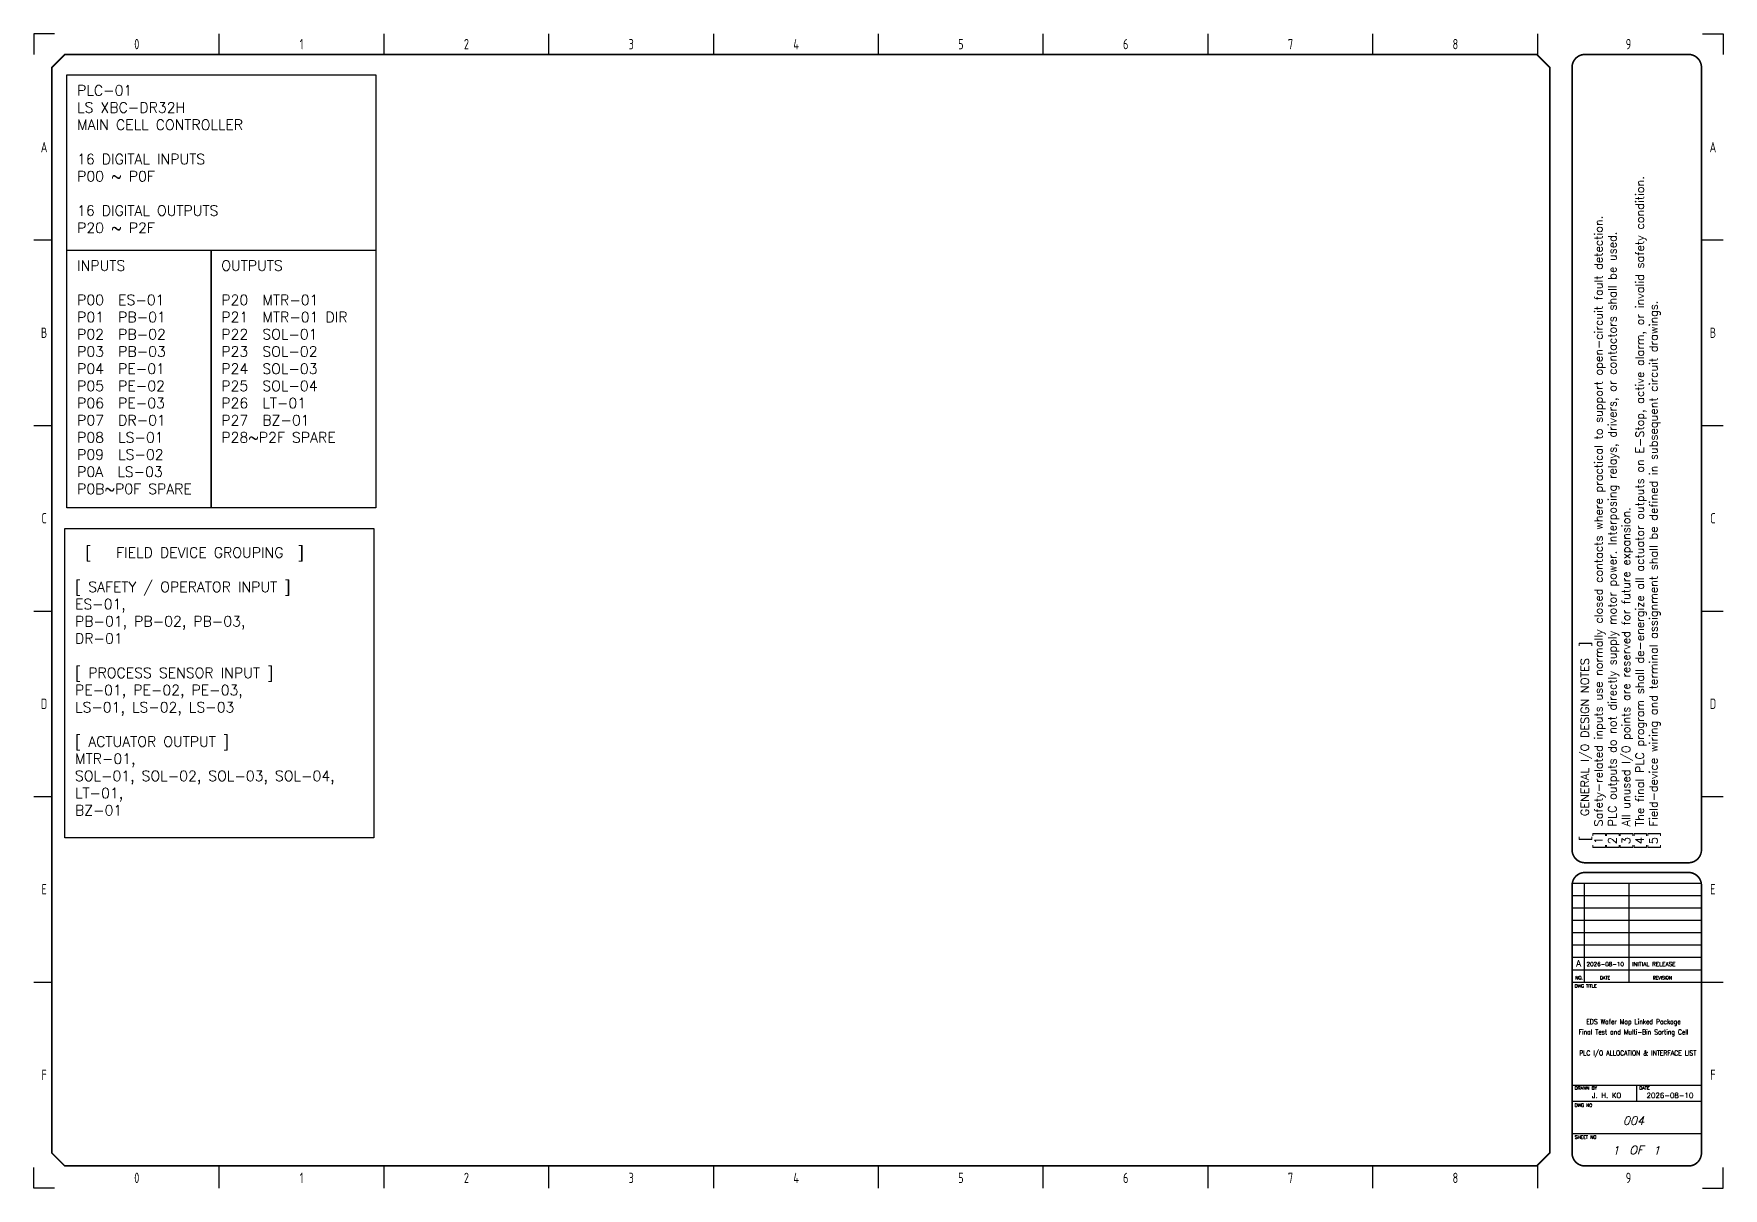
# Model space of a CAD drawing. Extents: x 5 to 415, y 5 to 285.
import ezdxf
from ezdxf.enums import TextEntityAlignment as Align

# ---------------------------------------------------------------- set-up
doc = ezdxf.new("R2010")
doc.units = 0
doc.header["$LTSCALE"] = 10
for name, color, linetype in [('PLC_BLOCK', 4, 'Continuous'), ('SYMS', 7, 'Continuous'), ('TEXT_TITLE', 7, 'Continuous'), ('TITLE', 7, 'Continuous'), ('Title blocks', 7, 'Continuous')]:
    doc.layers.add(name, color=color, linetype=linetype)
doc.styles.add('ISO8', font='ISO8.shx', dxfattribs={"width": 0.8})
doc.styles.add('ITALIC', font='ITALIC')
doc.styles.add('ROMANS', font='romans')

# ---------------------------------------------------------------- blocks, each defined once
blk = doc.blocks.new('Title_blocks_A3')
at = {"layer": 'TITLE'}
for p, q in [((372.89, 276.86), (372.89, 259.33)), ((378.33, 79), (409.73, 79)), ((381.28, 79), (381.28, 55)), ((392.12, 79), (392.12, 55)), ((378.33, 76), (409.73, 76)), ((378.32, 73), (409.73, 73)), ((378.32, 70), (409.73, 70)), ((378.32, 67), (409.73, 67)), ((378.32, 64), (409.73, 64)), ((378.32, 61), (409.72, 61)), ((378.32, 58), (409.72, 58)), ((378.32, 55), (409.72, 55)), ((372.89, 13.53), (372.89, 37.81)), ((378.32, 30.02), (409.72, 30.02)), ((394.02, 26.1), (394.02, 30.02)), ((378.32, 26.1), (409.72, 26.1)), ((378.32, 18.24), (409.72, 18.24))]:
    blk.add_line(p, q, dxfattribs=at)
at = {"layer": 'TITLE', "const_width": 0.392}
blk.add_lwpolyline([(372.89, 13.53), (372.89, 276.86), (369.75, 280), (12.53, 280), (9.39, 276.86), (9.39, 13.53), (12.53, 10.39), (369.75, 10.39)], close=True, dxfattribs=at)
for points in [[(381.46, 280, 0.414214), (378.32, 276.86, 0.414214)], [(409.72, 276.86, 0.414214), (406.58, 280, 0.414214)], [(378.32, 87.08, 0.414214), (381.46, 83.94, 0.414214)], [(406.58, 83.94, 0.414214), (409.72, 87.08, 0.414214)], [(381.46, 81.58, 0.414214), (378.32, 78.44, 0.414214)], [(409.72, 78.44, 0.414214), (406.58, 81.58, 0.414214)], [(378.32, 13.53, 0.414214), (381.46, 10.39, 0.414214)], [(406.58, 10.39, 0.414214), (409.72, 13.53, 0.414214)]]:
    blk.add_lwpolyline(points, format="xyb", dxfattribs=at)
for points in [[(406.58, 280), (381.46, 280)], [(378.32, 276.86), (378.32, 252.5)], [(409.72, 276.86), (409.72, 252.5)], [(378.32, 254.09), (378.32, 167.5)], [(409.72, 254.09), (409.72, 167.5)], [(381.46, 83.94), (406.58, 83.94)], [(378.32, 78.44), (378.32, 13.53)], [(381.46, 81.58), (406.58, 81.58)], [(409.72, 78.44), (409.72, 13.53)], [(381.46, 10.39), (406.58, 10.39)]]:
    blk.add_lwpolyline(points, dxfattribs=at)
at = {"layer": 'TITLE', "color": 7, "const_width": 0.392}
for points in [[(378.32, 169.44), (378.32, 87.08)], [(409.72, 169.44), (409.72, 87.08)]]:
    blk.add_lwpolyline(points, dxfattribs=at)
at = {"layer": 'Title blocks', "color": 7}
for p, q in [((50, 280), (50, 285)), ((90, 280), (90, 285)), ((130, 280), (130, 285)), ((170, 280), (170, 285)), ((250, 280), (250, 285)), ((290, 280), (290, 285)), ((330, 280), (330, 285)), ((370, 280), (370, 285)), ((5, 235), (9.39, 235)), ((410, 235), (415, 235)), ((5, 190), (9.39, 190)), ((410, 190), (415, 190)), ((5, 100), (9.39, 100)), ((410, 100), (415, 100)), ((5, 55), (9.39, 55)), ((410, 55), (415, 55)), ((50, 5), (50, 10.39)), ((90, 5), (90, 10.39)), ((130, 5), (130, 10.39)), ((170, 5), (170, 10.39)), ((250, 5), (250, 10.39)), ((290, 5), (290, 10.39)), ((330, 5), (330, 10.39)), ((370, 5), (370, 10.64))]:
    blk.add_line(p, q, dxfattribs=at)
at = {"layer": 'Title blocks', "color": 2}
for p, q in [((210, 280), (210, 285)), ((5, 145), (9.39, 145)), ((410, 145), (415, 145)), ((210, 5), (210, 10.39))]:
    blk.add_line(p, q, dxfattribs=at)
at = {"layer": 'Title blocks'}
for points in [[(10, 285), (5, 285), (5, 280)], [(410, 285), (415, 285), (415, 280)], [(10, 5), (5, 5), (5, 10)], [(410, 5), (415, 5), (415, 10)]]:
    blk.add_lwpolyline(points, dxfattribs=at)
at = {"layer": 'TITLE', "color": 1, "style": 'ROMANS'}
for s, p in [('DWG TITLE', (378.97, 53.64)), ('DRAWN BY', (378.97, 28.91)), ('DATE', (394.67, 28.91)), ('DWG NO', (378.97, 24.72)), ('SHEET NO', (378.97, 17))]:
    blk.add_text(s, height=0.785, dxfattribs=at).set_placement(p)
at = {"layer": 'TITLE', "color": 1}
for s, height, style, p in [('NO.', 0.785, 'ROMANS', (380.02, 56.04)), ('DATE', 0.785, 'ROMANS', (386.32, 56.04)), ('REVISION', 0.785, 'ROMANS', (400.23, 56.04)), ('OF', 2, 'ITALIC', (393.89, 14.25))]:
    blk.add_text(s, height=height, dxfattribs=dict(at, style=style)).set_placement(p, align=Align.MIDDLE)
at = {"layer": 'TITLE', "color": 1, "style": 'ROMANS', "width": 0.8}
for tag, p in [('TITLE#1', (393.23, 44.81)), ('TITLE#2', (393.23, 42.27)), ('TITLE#3', (393.23, 39.73)), ('TITLE#4', (393.23, 37.18))]:
    blk.add_attdef(tag, text='', height=1.2, dxfattribs=at).set_placement(p, align=Align.CENTER)
at = {"layer": 'TITLE', "color": 1}
for tag, p, height, style in [('DRAWNBY', (383.14, 26.88), 1.25, 'ROMANS'), ('DATE', (396.4, 26.88), 1.25, 'ROMANS'), ('SHTS', (397.95, 13.15), 2, 'ITALIC')]:
    blk.add_attdef(tag, p, '', height=height, dxfattribs=dict(at, style=style))
at = {"layer": 'TITLE', "color": 1, "style": 'ITALIC'}
blk.add_attdef('DWG#', text='', height=2, dxfattribs=at).set_placement((393.23, 20.38), align=Align.CENTER)
blk.add_attdef('SH#', text='', height=2, dxfattribs=at).set_placement((389.77, 13.15), align=Align.RIGHT)
at = {"layer": 'TITLE', "color": 7, "flags": 9}
blk.add_attdef('WD_TB', (381.46, 10.39), '', height=1.57, dxfattribs=at)
at = {"layer": 'Title blocks', "style": 'ISO8', "width": 0.8}
for s, p in [('0', (30, 282.5)), ('1', (70, 282.5)), ('2', (110, 282.5)), ('3', (150, 282.5)), ('4', (190, 282.5)), ('5', (230, 282.5)), ('6', (270, 282.5)), ('7', (310, 282.5)), ('8', (350, 282.5)), ('9', (392, 282.5)), ('A', (7.5, 257.5)), ('A', (412.5, 257.5)), ('B', (7.5, 212.5)), ('B', (412.5, 212.5)), ('C', (7.5, 167.5)), ('C', (412.5, 167.5)), ('D', (7.5, 122.5)), ('D', (412.5, 122.5)), ('E', (7.5, 77.5)), ('E', (412.5, 77.5)), ('F', (7.5, 32.5)), ('F', (412.5, 32.5)), ('0', (30, 7.5)), ('1', (70, 7.5)), ('2', (110, 7.5)), ('3', (150, 7.5)), ('4', (190, 7.5)), ('5', (230, 7.5)), ('6', (270, 7.5)), ('7', (310, 7.5)), ('8', (350, 7.5)), ('9', (392, 7.5))]:
    blk.add_text(s, height=2.5, dxfattribs=at).set_placement(p, align=Align.MIDDLE)

msp = doc.modelspace()

# ---------------------------------------------------------------- linework, layer by layer
at = {"layer": 'PLC_BLOCK'}
for points in [[(13.01, 275.03), (88.01, 275.03), (88.01, 170.03), (13.01, 170.03)], [(13.01, 232.53), (48.01, 232.53), (48.01, 170.03), (13.01, 170.03)], [(48.01, 232.53), (88.01, 232.53), (88.01, 170.03), (48.01, 170.03)], [(12.5, 165), (87.5, 165), (87.5, 90), (12.5, 90)]]:
    msp.add_lwpolyline(points, close=True, dxfattribs=at)

# ---------------------------------------------------------------- block references
at = {"layer": 'SYMS'}
ref = msp.add_blockref('Title_blocks_A3', (0, 0), dxfattribs=at)
ref.add_attrib('TITLE#1', 'EDS Wafer Map Linked Package', dxfattribs={"layer": 'TITLE', "color": 1, "height": 1.2, "style": 'ROMANS', "width": 0.8}).set_placement((393.23, 44.81), align=Align.CENTER)
ref.add_attrib('DATE', '2026-08-10', (396.4, 26.88), dxfattribs={"layer": 'TITLE', "color": 1, "height": 1.25, "style": 'ROMANS'})
ref.add_attrib('DRAWNBY', 'J. H. KO', (383.14, 26.88), dxfattribs={"layer": 'TITLE', "color": 1, "height": 1.25, "style": 'ROMANS'})
ref.add_attrib('SH#', '1', dxfattribs={"layer": 'TITLE', "color": 1, "height": 2, "style": 'ITALIC'}).set_placement((389.77, 13.15), align=Align.RIGHT)
ref.add_attrib('TITLE#2', 'Final Test and Multi-Bin Sorting Cell', dxfattribs={"layer": 'TITLE', "color": 1, "height": 1.2, "style": 'ROMANS', "width": 0.8}).set_placement((393.23, 42.27), align=Align.CENTER)
ref.add_attrib('TITLE#4', 'PLC I/O ALLOCATION & INTERFACE LIST', dxfattribs={"layer": 'TITLE', "color": 1, "height": 1.2, "style": 'ROMANS', "width": 0.8}).set_placement((394.26, 37.18), align=Align.CENTER)
ref.add_attrib('DWG#', '004', dxfattribs={"layer": 'TITLE', "color": 1, "height": 2, "style": 'ITALIC'}).set_placement((393.23, 20.38), align=Align.CENTER)
ref.add_attrib('SHTS', '1', (397.95, 13.15), dxfattribs={"layer": 'TITLE', "color": 1, "height": 2, "style": 'ITALIC'})

# ---------------------------------------------------------------- texts
at = {"layer": 'TEXT_TITLE', "attachment_point": 1}
for s, width, heights, insert, char_height in [('{\\Fromans|c0;PLC-01\\PLS XBC-DR32H\\PMAIN CELL CONTROLLER\\P\\P16 DIGITAL INPUTS\\PP00 ~ P0F\\P\\P16 DIGITAL OUTPUTS\\PP20 ~ P2F}', 152.5, [0], (15.51, 272.53), 2.5), ('{\\Fromans|c129;A}', 2.5, [0], (379.33, 60.28), 1.5), ('{\\Fromans|c129;2026-08-10}', 2.5, [0], (381.83, 59.85), 1), ('{\\Fromans|c129;INITIAL RELEASE}', 19.5185, [2.1], (392.91, 59.86), 1)]:
    msp.add_mtext_dynamic_manual_height_columns(s, width=width, gutter_width=12.5, heights=heights, dxfattribs=dict(at, insert=insert, char_height=char_height))
at = {"layer": 'TEXT_TITLE', "insert": (380.41, 87.26), "char_height": 2, "width": 239.4393, "attachment_point": 1, "rotation": 90}
msp.add_mtext('\\pxi-3,l4,a0.65,t4;{\\Fromans|c129;[^I\\Fromans|c0;GENERAL I/O DESIGN NOTES\\Fromans|c129;  ]\\Fromans|c0;\\P\\pi0,l0,tz;[1] Safety-related inputs use normally closed contacts\\Fromans|c129; \\Fromans|c0;where practical to support open-circuit fault detection.\\Fromans|c129;\\P\\Fromans|c0;[2] PLC outputs do not directly supply motor power.\\Fromans|c129; \\Fromans|c0;Interposing relays, drivers, or contactors shall be used.\\Fromans|c129;\\P[\\Fromans|c0;3] All unused I/O points are reserved for future expansion.\\P[4] The final PLC program shall de-energize all\\Fromans|c129; \\Fromans|c0;actuator outputs on E-Stop, active alarm, or\\Fromans|c129; \\Fromans|c0;invalid safety condition.\\P[5] Field-device wiring and terminal assignment\\Fromans|c129; \\Fromans|c0;shall be defined in subsequent circuit drawings.}', dxfattribs=at)
at = {"layer": 'TEXT_TITLE', "char_height": 2.5, "attachment_point": 1}
for s, insert, width in [('{\\Fromans|c0;INPUTS\\Fromans|c129;\\P\\Fromans|c0;\\PP00  ES-01\\PP01  PB-01\\PP02  PB-02\\PP03  PB-03\\PP04  PE-01\\PP05  PE-02\\PP06  PE-03\\PP07  DR-01\\PP08  LS-01\\PP09  LS-02\\PP0A  LS-03\\PP0B~P0F SPARE}', (15.51, 230.03), 32.375), ('{\\Fromans|c0;OUTPUTS\\Fromans|c129;\\P\\Fromans|c0;\\PP20  MTR-01\\PP21  MTR-01 DIR\\PP22  SOL-01\\PP23  SOL-02\\PP24  SOL-03\\PP25  SOL-04\\PP26  LT-01\\PP27  BZ-01\\PP28~P2F SPARE}', (50.51, 230.03), 35.4375), ('\\pxi-3,l4,t4;{\\Fromans|c129;[^I\\Fromans|c0;FIELD DEVICE GROUPING\\Fromans|c129;  ]\\Fromans|c0;\\P\\pi0,l0,tz;\\P\\Fromans|c129;[ \\Fromans|c0;SAFETY / OPERATOR INPUT\\Fromans|c129; ]\\Fromans|c0;\\PES-01,\\Fromans|c129;\\P\\Fromans|c0;PB-01, PB-02, PB-03,\\Fromans|c129;\\P\\Fromans|c0;DR-01\\P\\P\\Fromans|c129;[ \\Fromans|c0;PROCESS SENSOR INPUT\\Fromans|c129; ]\\Fromans|c0;\\PPE-01, PE-02, PE-03,\\Fromans|c129;\\P\\Fromans|c0;LS-01, LS-02, LS-03\\P\\P\\Fromans|c129;[ \\Fromans|c0;ACTUATOR OUTPUT\\Fromans|c129; ]\\Fromans|c0;\\PMTR-01,\\Fromans|c129;\\P\\Fromans|c0;SOL-01, SOL-02, SOL-03, SOL-04,\\Fromans|c129;\\P\\Fromans|c0;LT-01,\\Fromans|c129;\\P\\Fromans|c0;BZ-01}', (15, 160.42), 121.1875)]:
    msp.add_mtext(s, dxfattribs=dict(at, insert=insert, width=width))

doc.saveas('drawing.dxf')
